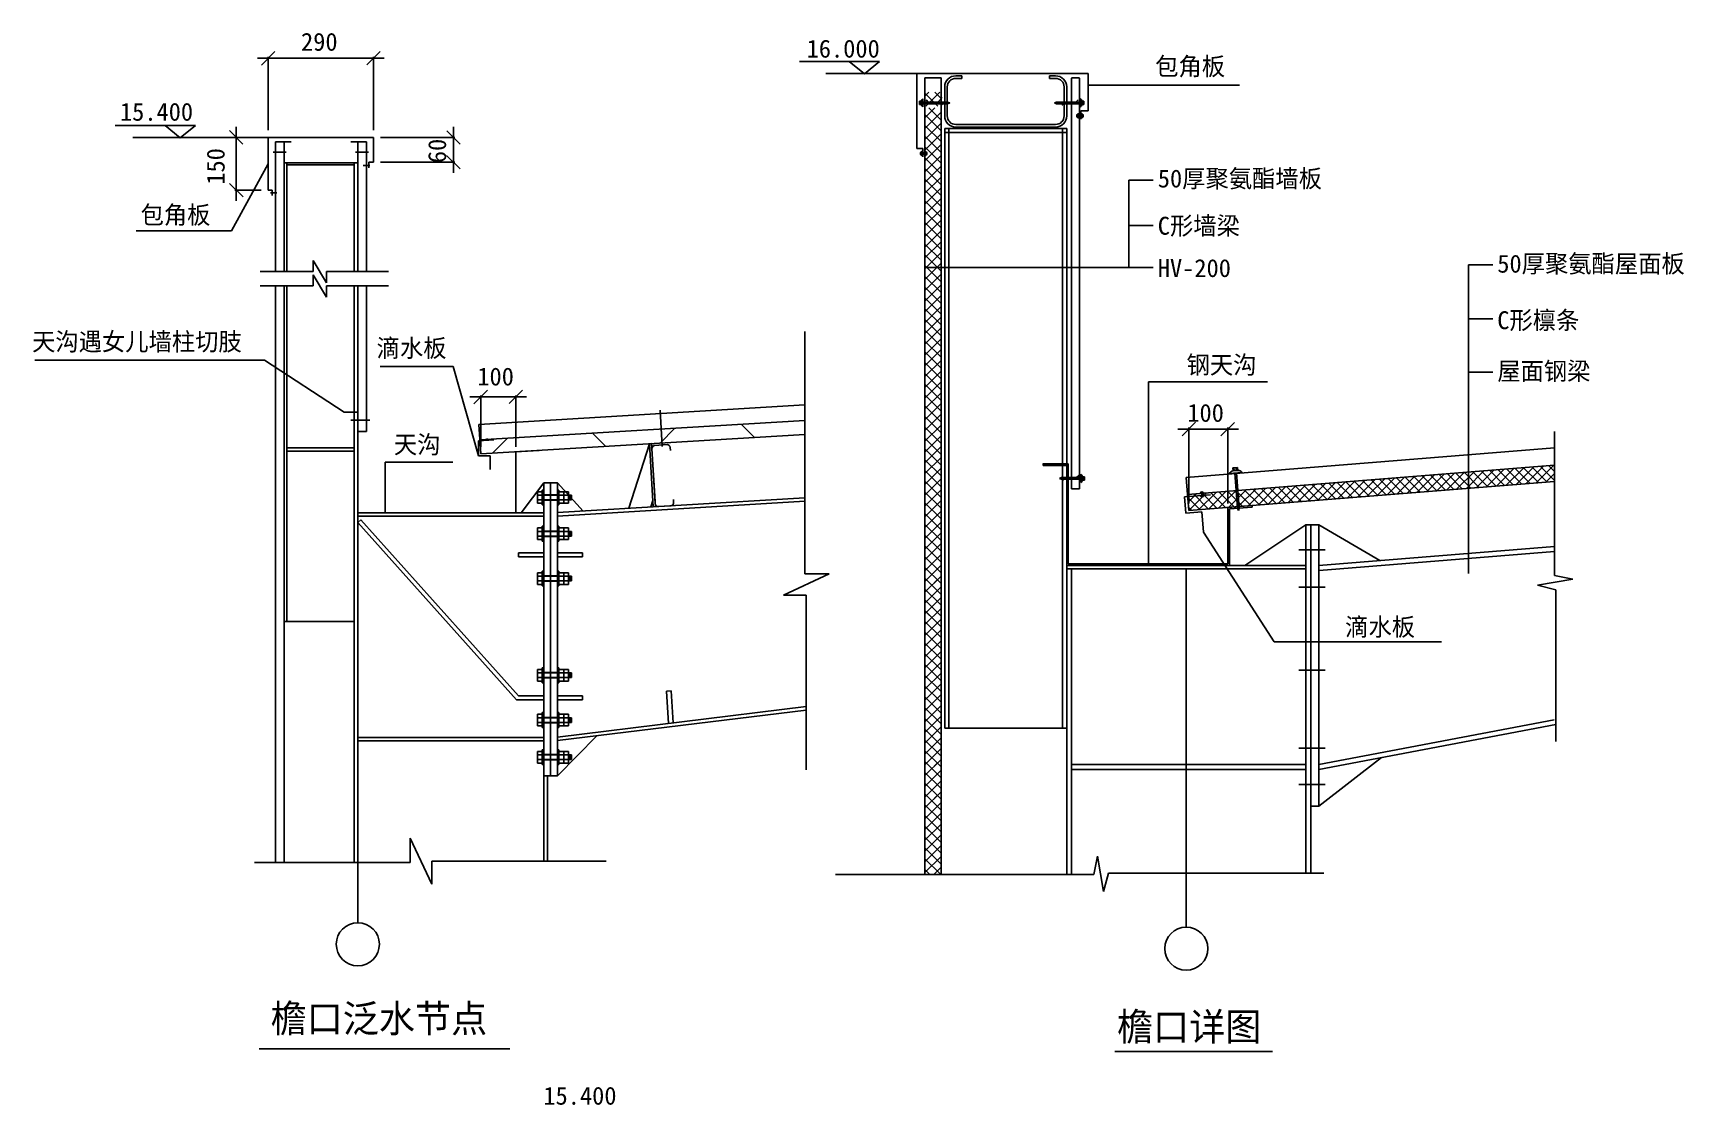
# Model space of a CAD drawing. Header units: metres. Extents: x -3501 to 42555, y -12099 to 47412.
# Drawn here: x -3501 to 42555, y 17504 to 47412 of the extents above; entities that cross this region are included whole.
import ezdxf

# ---------------------------------------------------------------- set-up
doc = ezdxf.new("R2010")
doc.units = ezdxf.units.M
for name, color, linetype in [('LT', 7, 'Continuous'), ('T1', 7, 'Continuous'), ('Z', 7, 'Continuous')]:
    doc.layers.add(name, color=color, linetype=linetype)

# ---------------------------------------------------------------- blocks, each defined once
blk = doc.blocks.new('_DIMX')
blk.add_line((-150, 0), (150, 0))
at = {"color": 1}
blk.add_lwpolyline([(-93.24, -93.24), (95.13, 95.13)], dxfattribs=at)

msp = doc.modelspace()

# ---------------------------------------------------------------- hatches: boundary and pattern name
h = msp.add_hatch()
h.set_pattern_fill('ANSI37', scale=979)
h.paths.add_polyline_path([(18033.84, 36211.64), (18033.84, 36603.96), (8965.32, 36059.85), (8988.77, 35668.94)])
h = msp.add_hatch()
h.set_pattern_fill('ANSI37', scale=56.73)
h.paths.add_polyline_path([(28702.43, 34539.43), (28738.62, 34087.03), (38942.36, 34903.34), (38942.36, 35358.64)])

# ---------------------------------------------------------------- linework, layer by layer
for p, q in [((17877.05, 46621.04), (20115.86, 46621.04)), ((19266.14, 46621.04), (19691, 46277.11)), ((19691, 46277.11), (20115.86, 46621.04)), ((21150.48, 46285.29), (18614.68, 46285.29)), ((21150.48, 46285.29), (21150.48, 44185.87)), ((25933.54, 46285.29), (21150.48, 46285.29)), ((21378.82, 46160.38), (21378.82, 23936.84)), ((21832.68, 46160.38), (21378.82, 46160.38)), ((21832.68, 46160.38), (21832.68, 23936.84)), ((22407.38, 46218.61), (22240.59, 46218.61)), ((22407.38, 46147.13), (22240.59, 46147.13)), ((22407.38, 46147.13), (22407.38, 46218.61)), ((25024.97, 46218.61), (24858.18, 46218.61)), ((24858.18, 46147.13), (24858.18, 46218.61)), ((25024.97, 46147.13), (24858.18, 46147.13)), ((25468.75, 46160.38), (25695.67, 46160.38)), ((25468.75, 46154.78), (25468.75, 34690.3)), ((25695.67, 46154.78), (25695.67, 34690.3)), ((25933.54, 46285.29), (25933.54, 45236.44)), ((21378.82, 45648.27), (21493.45, 45762.9)), ((21742.04, 45374.05), (21378.82, 45737.27)), ((21405.47, 45374.05), (21794.31, 45762.9)), ((21832.68, 45584.29), (21654.06, 45762.9)), ((21739.18, 45485.88), (21865.52, 45612.22)), ((21930.83, 45908.86), (21930.83, 45098.73)), ((22002.31, 45098.73), (22002.31, 45908.86)), ((25263.24, 45098.73), (25263.24, 45908.86)), ((25334.73, 45098.73), (25334.73, 45908.86)), ((25933.54, 45957.19), (30155.47, 45957.19)), ((21227.49, 45508.63), (21227.49, 45417.74)), ((21282.54, 45508.63), (21227.49, 45508.63)), ((21227.49, 45478.73), (21282.54, 45478.73)), ((21227.49, 45439.92), (21282.54, 45439.92)), ((21227.49, 45417.74), (21282.54, 45417.74)), ((21282.54, 45417.74), (21282.54, 45508.63)), ((21325.82, 45577.49), (21325.82, 45348.88)), ((21325.82, 45485.88), (22013.88, 45485.88)), ((21325.82, 45440.49), (22013.88, 45440.49)), ((21378.82, 45046.54), (21660.95, 45328.67)), ((21378.82, 44745.68), (21832.68, 45199.53)), ((21832.68, 44681.69), (21378.82, 45135.55)), ((21474.02, 45485.88), (21411.67, 45548.23)), ((21832.68, 44982.56), (21486.56, 45328.67)), ((21865.52, 45395.25), (21820.27, 45440.49)), ((22013.88, 45485.88), (22073.7, 45463.18)), ((22013.88, 45440.49), (22073.7, 45463.18)), ((25054.43, 45485.88), (24994.61, 45463.18)), ((25054.43, 45440.49), (24994.61, 45463.18)), ((25715.17, 45485.88), (25054.43, 45485.88)), ((25715.17, 45440.49), (25054.43, 45440.49)), ((25202.79, 45395.25), (25248.03, 45440.49)), ((25594.28, 45485.88), (25656.64, 45548.23)), ((25667.19, 45160.01), (25667.19, 45041.28)), ((25715.17, 45577.49), (25715.17, 45348.88)), ((25731.22, 45236.44), (25933.54, 45236.44)), ((25731.22, 45236.44), (25731.22, 45007.02)), ((25746.92, 45160.01), (25746.92, 45041.28)), ((25758.45, 45508.63), (25813.51, 45508.63)), ((25758.45, 45417.74), (25758.45, 45508.63)), ((25813.51, 45478.73), (25758.45, 45478.73)), ((25813.51, 45439.92), (25758.45, 45439.92)), ((25813.51, 45417.74), (25758.45, 45417.74)), ((25813.51, 45508.63), (25813.51, 45417.74)), ((-1205.38, 44834.16), (1033.43, 44834.16)), ((183.72, 44834.16), (608.58, 44490.23)), ((608.58, 44490.23), (1033.43, 44834.16)), ((21378.82, 44444.81), (21832.68, 44898.67)), ((21832.68, 44380.83), (21378.82, 44834.68)), ((21930.83, 44751.21), (25334.73, 44751.21)), ((21930.83, 44751.21), (21930.83, 28017.76)), ((22044.29, 44751.21), (22044.29, 28017.76)), ((25024.97, 44860.46), (22240.59, 44860.46)), ((25024.97, 44788.97), (22240.59, 44788.97)), ((25221.26, 44751.21), (25221.26, 28017.76)), ((25334.73, 44751.21), (25334.73, 23936.84)), ((25746.92, 45117.69), (25667.19, 45117.69)), ((25746.92, 45083.6), (25667.19, 45083.6)), ((3060.68, 43028.92), (3060.68, 44497.47)), ((3060.68, 44497.47), (5996.83, 44497.47)), ((3504.44, 44378.8), (3259.68, 44378.8)), ((3259.68, 40757.87), (3259.68, 44378.8)), ((3504.44, 44378.8), (3700.24, 44378.8)), ((3504.44, 43791.38), (3504.44, 44378.8)), ((5364.6, 44378.8), (5560.4, 44378.8)), ((5560.4, 43791.38), (5560.4, 44378.8)), ((5805.16, 44378.8), (5560.4, 44378.8)), ((5805.16, 40757.87), (5805.16, 44378.8)), ((5996.83, 44497.47), (5996.83, 43807.42)), ((21378.82, 44143.95), (21832.68, 44597.8)), ((21832.68, 44079.96), (21378.82, 44533.82)), ((21378.82, 43843.09), (21832.68, 44296.94)), ((21832.68, 43779.1), (21378.82, 44232.95)), ((21930.83, 44637.75), (25334.73, 44637.75)), ((3563.94, 44087.79), (3197.85, 44087.79)), ((5560.4, 43791.38), (3504.44, 43791.38)), ((3504.44, 43791.38), (5560.4, 43791.38)), ((3504.44, 40757.87), (3504.44, 43791.38)), ((3504.44, 40757.87), (3504.44, 43791.38)), ((3582.76, 43791.38), (5462.5, 43791.38)), ((3582.76, 40757.87), (3582.76, 43791.38)), ((5462.5, 40757.87), (5462.5, 43791.38)), ((5861.84, 44087.79), (5495.74, 44087.79)), ((5560.4, 40757.87), (5560.4, 43791.38)), ((5996.83, 43807.42), (5866.35, 43807.42)), ((5866.35, 43807.42), (5866.35, 43653.45)), ((21321.03, 44185.87), (21150.48, 44185.87)), ((21305.33, 44109.44), (21305.33, 43990.71)), ((21305.33, 44067.12), (21385.06, 44067.12)), ((21305.33, 44033.03), (21385.06, 44033.03)), ((21321.03, 44185.87), (21321.03, 43956.45)), ((21378.82, 43542.22), (21832.68, 43996.07)), ((21832.68, 43478.23), (21378.82, 43932.09)), ((21385.06, 44109.44), (21385.06, 43990.71)), ((3582.76, 43732.64), (5462.5, 43732.64)), ((5709.72, 43712.29), (5890.98, 43712.29)), ((21378.82, 43241.36), (21832.68, 43695.21)), ((21832.68, 43177.37), (21378.82, 43631.22)), ((21378.82, 42940.49), (21832.68, 43394.34)), ((21832.68, 42876.5), (21378.82, 43330.36)), ((27069.63, 43306.91), (27747.03, 43306.91)), ((27069.63, 40871.72), (27069.63, 43306.91)), ((3167.45, 43028.92), (3060.68, 43028.92)), ((3122.27, 42948.43), (3303.54, 42948.43)), ((3167.45, 42880.79), (3167.45, 43028.92)), ((21378.82, 42639.63), (21832.68, 43093.48)), ((21832.68, 42575.64), (21378.82, 43029.49)), ((21378.82, 42338.76), (21832.68, 42792.61)), ((21832.68, 42274.78), (21378.82, 42728.63)), ((21378.82, 42037.9), (21832.68, 42491.75)), ((21832.68, 41973.91), (21378.82, 42427.76)), ((21378.82, 41737.03), (21832.68, 42190.89)), ((21832.68, 41673.05), (21378.82, 42126.9)), ((27069.63, 42044.64), (27747.03, 42044.64)), ((-623.91, 41896.73), (2032.26, 41896.73)), ((21378.82, 41436.17), (21832.68, 41890.02)), ((21832.68, 41372.18), (21378.82, 41826.03)), ((21378.82, 41135.3), (21832.68, 41589.16)), ((21832.68, 41071.32), (21378.82, 41525.17)), ((21378.82, 40834.44), (21832.68, 41288.29)), ((21832.68, 40770.45), (21378.82, 41224.3)), ((21378.82, 40533.57), (21832.68, 40987.43)), ((21832.68, 40469.59), (21378.82, 40923.44)), ((21378.82, 40871.72), (27747.03, 40871.72)), ((21378.82, 40232.71), (21832.68, 40686.56)), ((21832.68, 40168.72), (21378.82, 40622.58)), ((36547.34, 40940.15), (37220.04, 40940.15)), ((36547.34, 32335.47), (36547.34, 40940.15)), ((3259.68, 24270.46), (3259.68, 40358.92)), ((3504.44, 30991.77), (3504.44, 40358.92)), ((3504.44, 24270.46), (3504.44, 40358.92)), ((3582.76, 30991.77), (3582.76, 40358.92)), ((5462.5, 24270.46), (5462.5, 40358.92)), ((5560.4, 24270.46), (5560.4, 40358.92)), ((5805.16, 36291.32), (5805.16, 40358.92)), ((21378.82, 39931.85), (21832.68, 40385.7)), ((21832.68, 39867.86), (21378.82, 40321.71)), ((21378.82, 39630.98), (21832.68, 40084.83)), ((21832.68, 39566.99), (21378.82, 40020.85)), ((21378.82, 39330.12), (21832.68, 39783.97)), ((21832.68, 39266.13), (21378.82, 39719.98)), ((21378.82, 39029.25), (21832.68, 39483.1)), ((21832.68, 38965.26), (21378.82, 39419.12)), ((21378.82, 38728.39), (21832.68, 39182.24)), ((36547.34, 39441.21), (37220.04, 39441.21)), ((18033.84, 39082), (18033.84, 32327.08)), ((21832.68, 38664.4), (21378.82, 39118.25)), ((21378.82, 38427.52), (21832.68, 38881.37)), ((21832.68, 38363.53), (21378.82, 38817.39)), ((-3449.54, 38280.91), (2960.61, 38280.91)), ((21378.82, 38126.66), (21832.68, 38580.51)), ((21832.68, 38062.67), (21378.82, 38516.52)), ((21378.82, 37825.79), (21832.68, 38279.65)), ((6185.24, 38106.48), (8218.84, 38106.48)), ((21832.68, 37761.81), (21378.82, 38215.66)), ((21378.82, 37524.93), (21832.68, 37978.78)), ((21832.68, 37460.94), (21378.82, 37914.79)), ((36547.34, 37952.73), (37220.04, 37952.73)), ((21378.82, 37224.06), (21832.68, 37677.92)), ((21832.68, 37160.08), (21378.82, 37613.93)), ((21378.82, 36923.2), (21832.68, 37377.05)), ((21832.68, 36859.21), (21378.82, 37313.06)), ((27618.38, 37678.66), (30935.77, 37678.66)), ((27618.38, 32601.67), (27618.38, 37678.66)), ((8939.52, 36489.85), (18033.84, 37035.51)), ((21378.82, 36622.33), (21832.68, 37076.19)), ((21832.68, 36558.35), (21378.82, 37012.2)), ((5181.1, 36831.61), (5560.4, 36831.61)), ((5897.03, 36605.8), (5363.43, 36605.8)), ((5560.4, 36831.61), (5560.4, 34026.76)), ((8988.77, 35668.94), (8939.52, 36489.85)), ((8965.32, 36059.85), (18033.84, 36603.96)), ((21378.82, 36321.47), (21832.68, 36775.32)), ((21832.68, 36257.48), (21378.82, 36711.34)), ((21378.82, 36020.6), (21832.68, 36474.46)), ((21832.68, 35956.62), (21378.82, 36410.47)), ((5805.16, 36291.32), (5560.4, 36291.32)), ((8923.65, 36032.74), (9351.15, 36060.63)), ((8923.65, 35614.73), (8923.65, 36032.74)), ((8988.77, 35668.94), (18033.84, 36211.64)), ((9165.66, 36097.8), (9169.8, 36034.34)), ((13118.57, 34151.3), (13697.11, 35951.44)), ((13697.11, 35951.44), (13755.75, 35954.96)), ((13697.11, 35951.44), (13802.66, 34192.35)), ((13755.75, 35954.96), (13861.3, 34195.86)), ((21378.82, 35719.74), (21832.68, 36173.59)), ((21832.68, 35655.75), (21378.82, 36109.61)), ((38942.36, 36294.19), (38942.36, 32280.03)), ((5462.5, 35841.98), (3582.76, 35841.98)), ((5462.5, 35744.08), (3582.76, 35744.08)), ((8923.65, 35614.73), (9253.4, 35614.73)), ((9253.4, 35614.73), (9253.4, 35231.12)), ((9966.05, 35727.58), (10617.53, 35766.66)), ((9966.05, 34026.76), (9966.05, 35727.58)), ((21378.82, 35418.88), (21832.68, 35872.73)), ((21832.68, 35354.89), (21378.82, 35808.74)), ((21378.82, 35118.01), (21832.68, 35571.86)), ((21832.68, 35054.02), (21378.82, 35507.88)), ((28664.43, 35014.46), (38942.36, 35836.71)), ((6324, 35442.61), (6324, 34026.76)), ((6324, 35442.61), (8208.61, 35442.61)), ((21378.82, 34817.15), (21832.68, 35271)), ((21832.68, 34753.16), (21378.82, 35207.01)), ((24676.64, 35392.87), (24676.64, 35399.58)), ((24676.64, 35392.87), (25289.34, 35392.87)), ((24676.64, 35392.87), (25380.11, 35392.87)), ((24676.64, 35347.48), (24676.64, 35392.87)), ((24676.64, 35347.48), (25334.73, 35347.48)), ((25192.14, 35008.4), (25132.32, 34985.71)), ((25728.64, 35008.4), (25192.14, 35008.4)), ((25334.73, 35392.87), (25334.73, 32556.29)), ((25380.11, 35392.87), (25380.11, 32601.67)), ((25607.75, 35008.4), (25670.11, 35070.75)), ((25728.64, 35100.01), (25728.64, 34871.4)), ((25771.92, 34940.26), (25771.92, 35031.15)), ((25771.92, 35031.15), (25826.98, 35031.15)), ((25826.98, 35031.15), (25826.98, 34940.26)), ((28702.43, 34539.43), (28664.43, 35014.46)), ((28702.43, 34539.43), (38942.36, 35358.64)), ((30218.39, 35149.25), (29876.57, 35121.9)), ((30103.67, 35288.04), (29967.76, 35277.17)), ((29967.76, 35277.17), (29974.35, 35194.85)), ((29974.35, 35194.85), (30110.26, 35205.72)), ((30000.93, 35279.82), (30007.51, 35197.5)), ((30024.86, 35133.77), (30103.36, 34152.59)), ((30058.97, 35284.47), (30065.55, 35202.14)), ((30070.1, 35137.38), (30148.6, 34156.21)), ((30110.26, 35205.72), (30103.67, 35288.04)), ((10749.27, 24308.14), (10749.27, 34859.94)), ((11127.14, 34859.94), (10749.27, 34859.94)), ((10938.21, 26684.02), (10938.21, 34859.94)), ((11127.14, 26684.02), (11127.14, 34859.94)), ((21378.82, 34516.28), (21832.68, 34970.13)), ((21832.68, 34452.29), (21378.82, 34906.15)), ((21378.82, 34215.42), (21832.68, 34669.27)), ((21810.27, 34173.83), (21378.82, 34605.28)), ((25192.14, 34963.01), (25132.32, 34985.71)), ((25728.64, 34963.01), (25192.14, 34963.01)), ((25216.26, 34917.77), (25261.5, 34963.01)), ((25468.75, 34690.3), (25695.67, 34690.3)), ((25826.98, 35001.26), (25771.92, 35001.26)), ((25826.98, 34962.44), (25771.92, 34962.44)), ((25826.98, 34940.26), (25771.92, 34940.26)), ((28738.62, 34087.03), (38942.36, 34903.34)), ((29066.75, 34573.62), (29145.66, 34579.94)), ((29101.04, 34501.03), (29094.88, 34575.87)), ((29123.69, 34502.84), (29117.54, 34577.69)), ((11127.14, 34031.81), (18033.84, 34446.22)), ((11127.14, 33929.04), (18033.84, 34348.14)), ((13734.08, 34188.23), (13792.08, 34368.69)), ((21378.82, 33914.55), (21832.68, 34368.4)), ((21509.41, 34173.83), (21378.82, 34304.42)), ((21810.27, 33872.97), (21378.82, 34304.42)), ((21638.1, 34173.83), (21832.68, 34368.4)), ((29348.88, 34527.38), (28618.15, 34468.92)), ((28654.34, 34016.53), (28618.15, 34468.92)), ((28738.62, 34087.03), (28702.43, 34539.43)), ((29072.91, 34498.78), (29151.82, 34505.09)), ((29827.87, 34174.17), (30506.48, 34228.46)), ((29827.87, 34174.17), (29827.87, 32601.67)), ((29873.25, 34132.27), (30510.1, 34183.22)), ((29873.25, 34132.27), (29873.25, 32556.29)), ((30103.36, 34152.59), (30130.75, 34094.77)), ((30148.6, 34156.21), (30130.75, 34094.77)), ((30506.48, 34228.46), (30510.1, 34183.22)), ((10749.27, 34026.76), (5560.4, 34026.76)), ((5560.4, 34026.76), (9966.05, 34026.76)), ((10749.27, 33928.86), (5560.4, 33928.86)), ((21378.82, 33613.69), (21832.68, 34067.54)), ((21509.41, 33872.97), (21378.82, 34003.55)), ((21810.27, 33572.1), (21378.82, 34003.55)), ((21378.82, 33312.82), (21832.68, 33766.68)), ((21509.41, 33572.1), (21378.82, 33702.69)), ((21810.27, 33271.24), (21378.82, 33702.69)), ((21638.1, 33872.97), (21832.68, 34067.54)), ((21638.1, 33572.1), (21832.68, 33766.68)), ((28654.34, 34016.53), (29106.75, 34052.73)), ((29106.75, 34052.73), (29151.99, 33487.22)), ((32006.36, 33690.92), (30304.41, 32556.29)), ((32006.36, 33690.92), (32369.44, 33690.92)), ((32006.36, 33690.92), (32006.36, 23970.89)), ((32142.52, 33690.92), (32142.52, 23970.89)), ((32369.44, 33690.92), (34071.39, 32692.44)), ((32369.44, 33690.92), (32369.44, 25843.83)), ((21378.82, 33011.96), (21832.68, 33465.81)), ((21509.41, 33271.24), (21378.82, 33401.82)), ((21810.27, 32970.37), (21378.82, 33401.82)), ((21378.82, 32711.09), (21832.68, 33164.95)), ((21638.1, 33271.24), (21832.68, 33465.81)), ((21638.1, 32970.37), (21832.68, 33164.95)), ((31123.52, 30427.56), (29151.99, 33487.22)), ((5560.4, 22592.15), (5560.4, 32751.69)), ((21509.41, 32970.37), (21378.82, 33100.96)), ((21810.27, 32669.51), (21378.82, 33100.96)), ((21378.82, 32410.23), (21832.68, 32864.08)), ((21509.41, 32669.51), (21378.82, 32800.09)), ((21810.27, 32368.64), (21378.82, 32800.09)), ((21638.1, 32669.51), (21832.68, 32864.08)), ((32369.44, 32556.29), (38942.36, 33082.13)), ((32380.3, 32420.56), (38942.36, 32945.54)), ((18712.25, 32327.08), (17430.8, 31723.39)), ((18033.84, 32327.08), (18712.25, 32327.08)), ((21378.82, 32109.36), (21832.68, 32563.22)), ((21509.41, 32368.64), (21378.82, 32499.23)), ((21810.27, 32067.78), (21378.82, 32499.23)), ((21378.82, 31808.5), (21832.68, 32262.35)), ((21638.1, 32368.64), (21832.68, 32563.22)), ((21638.1, 32067.78), (21832.68, 32262.35)), ((25334.73, 32465.52), (25334.73, 32556.29)), ((25334.73, 32556.29), (29873.25, 32556.29)), ((25334.73, 32465.52), (32006.36, 32465.52)), ((25380.11, 32601.67), (29827.87, 32601.67)), ((25470.88, 32465.52), (25470.88, 23936.84)), ((28670.54, 32465.52), (28670.54, 22467.63)), ((29873.25, 32556.29), (32006.36, 32556.29)), ((38942.36, 32280.03), (39453.12, 32177.97)), ((21509.41, 32067.78), (21378.82, 32198.37)), ((21810.27, 31766.91), (21378.82, 32198.37)), ((21378.82, 31507.63), (21832.68, 31961.49)), ((21509.41, 31766.91), (21378.82, 31897.5)), ((21810.27, 31466.05), (21378.82, 31897.5)), ((21638.1, 31766.91), (21832.68, 31961.49)), ((39453.12, 32177.97), (38465.65, 32007.88)), ((38465.65, 32007.88), (38976.41, 31873.95)), ((38976.41, 31873.95), (38976.41, 27641.12)), ((17430.8, 31723.39), (18071.53, 31723.39)), ((18071.53, 31723.39), (18071.53, 26856.22)), ((21378.82, 31206.77), (21832.68, 31660.62)), ((21509.41, 31466.05), (21378.82, 31596.64)), ((21810.27, 31165.18), (21378.82, 31596.64)), ((21378.82, 30905.91), (21832.68, 31359.76)), ((21638.1, 31466.05), (21832.68, 31660.62)), ((21638.1, 31165.18), (21832.68, 31359.76)), ((5462.5, 30991.77), (3504.44, 30991.77)), ((21509.41, 31165.18), (21378.82, 31295.77)), ((21810.27, 30864.32), (21378.82, 31295.77)), ((21378.82, 30605.04), (21832.68, 31058.89)), ((21509.41, 30864.32), (21378.82, 30994.91)), ((21810.27, 30563.45), (21378.82, 30994.91)), ((21638.1, 30864.32), (21832.68, 31058.89)), ((21378.82, 30304.18), (21832.68, 30758.03)), ((21509.41, 30563.45), (21378.82, 30694.04)), ((21810.27, 30262.59), (21378.82, 30694.04)), ((21378.82, 30003.31), (21832.68, 30457.16)), ((21638.1, 30563.45), (21832.68, 30758.03)), ((21638.1, 30262.59), (21832.68, 30457.16)), ((31123.52, 30427.56), (35791.99, 30427.56)), ((21509.41, 30262.59), (21378.82, 30393.18)), ((21810.27, 29961.73), (21378.82, 30393.18)), ((21378.82, 29702.45), (21832.68, 30156.3)), ((21509.41, 29961.73), (21378.82, 30092.31)), ((21810.27, 29660.86), (21378.82, 30092.31)), ((21638.1, 29961.73), (21832.68, 30156.3)), ((21378.82, 29401.58), (21832.68, 29855.43)), ((21509.41, 29660.86), (21378.82, 29791.45)), ((21810.27, 29360), (21378.82, 29791.45)), ((21378.82, 29100.72), (21832.68, 29554.57)), ((21509.41, 29360), (21378.82, 29490.58)), ((21810.27, 29059.13), (21378.82, 29490.58)), ((21638.1, 29660.86), (21832.68, 29855.43)), ((21638.1, 29360), (21832.68, 29554.57)), ((21378.82, 28799.85), (21832.68, 29253.71)), ((21509.41, 29059.13), (21378.82, 29189.72)), ((21810.27, 28758.27), (21378.82, 29189.72)), ((21638.1, 29059.13), (21832.68, 29253.71)), ((11127.14, 27770.64), (18071.53, 28619.75)), ((21378.82, 28498.99), (21832.68, 28952.84)), ((21509.41, 28758.27), (21378.82, 28888.85)), ((21810.27, 28457.4), (21378.82, 28888.85)), ((21378.82, 28198.12), (21832.68, 28651.98)), ((21509.41, 28457.4), (21378.82, 28587.99)), ((21810.27, 28156.54), (21378.82, 28587.99)), ((21638.1, 28758.27), (21832.68, 28952.84)), ((21638.1, 28457.4), (21832.68, 28651.98)), ((11127.14, 27672.74), (18071.53, 28521.85)), ((21378.82, 27897.26), (21832.68, 28351.11)), ((21509.41, 28156.54), (21378.82, 28287.12)), ((21810.27, 27855.67), (21378.82, 28287.12)), ((21638.1, 28156.54), (21832.68, 28351.11)), ((32369.44, 27008.2), (38934.24, 28249.68)), ((32369.44, 26865), (38976.41, 28120.22)), ((10749.27, 27760.96), (5560.4, 27760.96)), ((10749.27, 27663.06), (5560.4, 27663.06)), ((11127.14, 26684.02), (12223.66, 27806.81)), ((21378.82, 27596.39), (21832.68, 28050.25)), ((21509.41, 27855.67), (21378.82, 27986.26)), ((21810.27, 27554.81), (21378.82, 27986.26)), ((21378.82, 27295.53), (21832.68, 27749.38)), ((21509.41, 27554.81), (21378.82, 27685.4)), ((21810.27, 27253.94), (21378.82, 27685.4)), ((21638.1, 27855.67), (21832.68, 28050.25)), ((21638.1, 27554.81), (21832.68, 27749.38)), ((21930.83, 28017.76), (25334.73, 28017.76)), ((21378.82, 26994.67), (21832.68, 27448.52)), ((21509.41, 27253.94), (21378.82, 27384.53)), ((21810.27, 26953.08), (21378.82, 27384.53)), ((21638.1, 27253.94), (21832.68, 27448.52)), ((32369.44, 25843.83), (34113.75, 27196.39)), ((21378.82, 26693.8), (21832.68, 27147.65)), ((21509.41, 26953.08), (21378.82, 27083.67)), ((21810.27, 26652.21), (21378.82, 27083.67)), ((21378.82, 26392.94), (21832.68, 26846.79)), ((21509.41, 26652.21), (21378.82, 26782.8)), ((21810.27, 26351.35), (21378.82, 26782.8)), ((21638.1, 26953.08), (21832.68, 27147.65)), ((21638.1, 26652.21), (21832.68, 26846.79)), ((32006.36, 27001.16), (25470.88, 27001.16)), ((32006.36, 26865), (25470.88, 26865)), ((10749.27, 26684.02), (11127.14, 26684.02)), ((10847.18, 24308.14), (10847.18, 26684.02)), ((21378.82, 26092.07), (21832.68, 26545.92)), ((21509.41, 26351.35), (21378.82, 26481.94)), ((21810.27, 26050.48), (21378.82, 26481.94)), ((21638.1, 26351.35), (21832.68, 26545.92)), ((21378.82, 25791.21), (21832.68, 26245.06)), ((21509.41, 26050.48), (21378.82, 26181.07)), ((21810.27, 25749.62), (21378.82, 26181.07)), ((21378.82, 25490.34), (21832.68, 25944.19)), ((21509.41, 25749.62), (21378.82, 25880.21)), ((21810.27, 25448.76), (21378.82, 25880.21)), ((21638.1, 26050.48), (21832.68, 26245.06)), ((21638.1, 25749.62), (21832.68, 25944.19)), ((32369.44, 25843.83), (32142.52, 25843.83)), ((21378.82, 25189.48), (21832.68, 25643.33)), ((21509.41, 25448.76), (21378.82, 25579.34)), ((21810.27, 25147.89), (21378.82, 25579.34)), ((21378.82, 24888.61), (21832.68, 25342.47)), ((21638.1, 25448.76), (21832.68, 25643.33)), ((21638.1, 25147.89), (21832.68, 25342.47)), ((7018.53, 24948.87), (7622.21, 23667.42)), ((7018.53, 24270.46), (7018.53, 24948.87)), ((21509.41, 25147.89), (21378.82, 25278.48)), ((21810.27, 24847.03), (21378.82, 25278.48)), ((21378.82, 24587.75), (21832.68, 25041.6)), ((21509.41, 24847.03), (21378.82, 24977.61)), ((21810.27, 24546.16), (21378.82, 24977.61)), ((21638.1, 24847.03), (21832.68, 25041.6)), ((21378.82, 24286.88), (21832.68, 24740.74)), ((21509.41, 24546.16), (21378.82, 24676.75)), ((21810.27, 24245.3), (21378.82, 24676.75)), ((21378.82, 23986.02), (21832.68, 24439.87)), ((21638.1, 24546.16), (21832.68, 24740.74)), ((21638.1, 24245.3), (21832.68, 24439.87)), ((26090.55, 23936.84), (26192.61, 24447.6)), ((26192.61, 24447.6), (26362.7, 23460.13)), ((2679.57, 24270.46), (7018.53, 24270.46)), ((7622.21, 23667.42), (7622.21, 24308.14)), ((7622.21, 24308.14), (12489.38, 24308.14)), ((21509.41, 24245.3), (21378.82, 24375.88)), ((21810.27, 23944.43), (21378.82, 24375.88)), ((21509.41, 23944.43), (21378.82, 24075.02)), ((21638.1, 23944.43), (21832.68, 24139.01)), ((26362.7, 23460.13), (26496.63, 23970.89)), ((26496.63, 23970.89), (32509.31, 23970.89)), ((18886.48, 23936.84), (26090.55, 23936.84)), ((26677.38, 18992.87), (31075.87, 18992.87))]:
    msp.add_line(p, q)
for points in [[(31813.67, 32992.88), (32541.71, 32992.88)], [(31976.66, 32992.88), (32427.2, 32992.88)], [(31813.67, 31953.98), (32541.71, 31953.98)], [(31976.66, 31953.98), (32427.2, 31953.98)], [(31813.67, 29634.58), (32541.71, 29634.58)], [(31976.66, 29634.58), (32427.2, 29634.58)], [(31813.67, 27460.14), (32541.71, 27460.14)], [(31976.66, 27460.14), (32427.2, 27460.14)], [(31813.67, 26445.4), (32541.71, 26445.4)], [(31976.66, 26445.4), (32427.2, 26445.4)]]:
    msp.add_lwpolyline(points)
for centre in [(5560.4, 21988.25), (28670.54, 21866.53)]:
    msp.add_circle(centre, 601.34)
for centre, radius, start, end in [((22240.59, 45908.86), 309.75, 90, 180), ((22240.59, 45908.86), 238.27, 90, 180), ((25024.97, 45908.86), 309.75, 0, 90), ((25024.97, 45908.86), 238.27, 0, 90), ((21358.13, 45509.16), 75.59, 115.31, 180.4), ((21358.13, 45417.21), 75.59, 179.6, 244.69), ((25676.71, 45100.64), 60.13, 99.11, 260.89), ((25682.86, 45509.16), 75.59, 359.6, 64.69), ((25682.86, 45417.21), 75.59, 295.31, 0.4), ((25737.4, 45100.64), 60.13, 279.11, 80.89), ((22240.59, 45098.73), 309.75, 180, 270), ((22240.59, 45098.73), 238.27, 180, 270), ((25024.97, 45098.73), 238.27, 270, 0), ((25024.97, 45098.73), 309.75, 270, 0), ((21314.85, 44050.08), 60.13, 99.11, 260.89), ((21375.54, 44050.08), 60.13, 279.11, 80.89), ((25696.34, 35031.68), 75.59, 359.6, 64.69), ((29982.61, 35081.77), 113.38, 94.18, 159.27), ((30120.08, 35092.76), 113.38, 29.88, 94.97), ((25696.34, 34939.73), 75.59, 295.31, 0.4), ((29106.71, 34570.45), 40.08, 13.68, 175.46), ((29111.86, 34508.26), 40.08, 193.68, 355.46)]:
    msp.add_arc(centre, radius, start, end)
at = {"layer": 'LT'}
for p, q in [((13844.23, 35907.91), (14185.61, 35928.4)), ((13856.17, 34281.21), (13764, 35817.45)), ((14281.2, 35762.83), (14276.08, 35848.17)), ((13946.64, 34200.98), (14288.03, 34221.47)), ((14368.25, 34311.93), (14363.13, 34397.28))]:
    msp.add_line(p, q, dxfattribs=at)
for centre, start, end in [((14190.73, 35843.05), 3.43, 93.43), ((13849.35, 35822.57), 93.43, 183.43), ((13941.52, 34286.33), 183.43, 273.43), ((14282.91, 34306.81), 273.43, 3.43)]:
    msp.add_arc(centre, 85.5, start, end, dxfattribs=at)
at = {"layer": 'T1'}
for p, q in [((3060.68, 44697.47), (3060.68, 46748.67)), ((3062.08, 46708.67), (5995.43, 46708.67)), ((5996.83, 44697.47), (5996.83, 46748.67)), ((2860.68, 44497.47), (2129.79, 44497.47)), ((2169.79, 43030.32), (2169.79, 44496.07)), ((6196.83, 44497.47), (8267.86, 44497.47)), ((8227.86, 44498.87), (8227.86, 44500.27)), ((8227.86, 44497.47), (8227.86, 43807.42)), ((6196.83, 43807.42), (8267.86, 43807.42)), ((8227.86, 43806.02), (8227.86, 43804.62)), ((2860.68, 43028.92), (2129.79, 43028.92)), ((8988.77, 35868.94), (8988.77, 37300.76)), ((8990.17, 37260.76), (9964.65, 37260.76)), ((9966.05, 35868.94), (9966.05, 37300.76)), ((13992.58, 36886.58), (14053.42, 35872.69)), ((28738.62, 34287.03), (28738.62, 36401.27)), ((29827.87, 34287.03), (29827.87, 36401.27)), ((28737.22, 36361.27), (28735.82, 36361.27)), ((28738.62, 36361.27), (29827.87, 36361.27)), ((29829.27, 36361.27), (29830.67, 36361.27))]:
    msp.add_line(p, q, dxfattribs=at)
at = {"layer": 'Z'}
for p, q in [((3060.68, 44497.47), (-719.5, 44497.47)), ((2032.26, 41896.73), (3060.68, 43763.19)), ((4311.67, 40757.87), (4311.67, 41066.41)), ((4311.67, 41066.41), (4689.83, 40442.3)), ((2832.19, 40757.87), (4311.67, 40757.87)), ((4311.67, 40358.92), (4311.67, 40667.46)), ((4311.67, 40667.46), (4689.83, 40043.35)), ((4689.83, 40442.3), (4689.83, 40757.87)), ((4689.83, 40757.87), (6416.22, 40757.87)), ((2832.19, 40358.92), (4311.67, 40358.92)), ((4689.83, 40358.92), (6416.22, 40358.92)), ((4689.83, 40043.35), (4689.83, 40358.92)), ((2960.61, 38280.91), (5181.1, 36831.61)), ((8218.84, 38106.48), (8923.65, 35614.73)), ((10749.27, 34859.94), (10120.06, 34026.76)), ((10572.43, 34615.09), (10706.72, 34615.09)), ((10572.43, 34518.49), (10572.43, 34615.09)), ((10706.72, 34660.09), (10749.27, 34660.09)), ((10706.72, 34518.49), (10706.72, 34660.09)), ((10749.27, 34518.49), (10749.27, 34660.09)), ((11127.14, 34859.94), (11842.97, 34074.76)), ((11127.14, 34518.49), (11127.14, 34660.09)), ((11169.7, 34660.09), (11127.14, 34660.09)), ((11169.7, 34518.49), (11169.7, 34660.09)), ((11169.7, 34615.09), (11303.98, 34615.09)), ((11169.7, 34386.92), (11169.7, 34615.09)), ((11303.98, 34290.32), (11303.98, 34615.09)), ((11303.98, 34615.09), (11438.26, 34615.09)), ((11303.98, 34518.49), (11303.98, 34615.09)), ((11438.26, 34290.32), (11438.26, 34615.09)), ((10572.43, 34518.49), (11520.11, 34518.49)), ((10572.43, 34386.92), (10572.43, 34518.49)), ((10572.43, 34386.92), (11520.11, 34386.92)), ((10572.43, 34386.92), (10572.43, 34290.32)), ((10572.43, 34290.32), (10706.72, 34290.32)), ((10706.72, 34386.92), (10706.72, 34518.49)), ((10706.72, 34386.92), (10706.72, 34245.32)), ((10706.72, 34245.32), (10749.27, 34245.32)), ((10749.27, 34526.27), (11127.14, 34526.27)), ((10749.27, 34386.92), (10749.27, 34518.49)), ((10749.27, 34386.92), (10749.27, 34245.32)), ((10749.27, 34379.14), (11127.14, 34379.14)), ((11127.14, 34386.92), (11127.14, 34245.32)), ((11169.7, 34245.32), (11127.14, 34245.32)), ((11169.7, 34386.92), (11169.7, 34245.32)), ((11169.7, 34386.92), (11169.7, 34290.32)), ((11169.7, 34290.32), (11303.98, 34290.32)), ((11303.98, 34386.92), (11303.98, 34518.49)), ((11303.98, 34386.92), (11303.98, 34290.32)), ((11303.98, 34290.32), (11438.26, 34290.32)), ((11448.46, 34386.92), (11448.46, 34518.49)), ((11466.37, 34386.92), (11466.37, 34518.49)), ((11484.28, 34386.92), (11484.28, 34518.49)), ((11502.2, 34386.92), (11502.2, 34518.49)), ((11520.11, 34386.92), (11520.11, 34518.49)), ((5560.4, 33752.21), (5648.19, 33830.8)), ((9985.04, 28809.59), (5560.4, 33752.21)), ((10044.88, 28919.39), (5648.19, 33830.8)), ((10706.72, 33507.64), (10706.72, 33649.25)), ((10706.72, 33649.25), (10749.27, 33649.25)), ((10749.27, 33507.64), (10749.27, 33649.25)), ((11127.14, 33507.64), (11127.14, 33649.25)), ((11169.7, 33649.25), (11127.14, 33649.25)), ((11169.7, 33507.64), (11169.7, 33649.25)), ((10572.43, 33507.64), (10572.43, 33604.24)), ((10572.43, 33604.24), (10706.72, 33604.24)), ((10572.43, 33507.64), (11520.11, 33507.64)), ((10572.43, 33376.08), (10572.43, 33507.64)), ((10572.43, 33376.08), (11520.11, 33376.08)), ((10572.43, 33376.08), (10572.43, 33279.47)), ((10572.43, 33279.47), (10706.72, 33279.47)), ((10706.72, 33376.08), (10706.72, 33507.64)), ((10706.72, 33376.08), (10706.72, 33234.47)), ((10706.72, 33234.47), (10749.27, 33234.47)), ((10749.27, 33515.43), (11127.14, 33515.43)), ((10749.27, 33376.08), (10749.27, 33507.64)), ((10749.27, 33376.08), (10749.27, 33234.47)), ((10749.27, 33368.29), (11127.14, 33368.29)), ((11127.14, 33376.08), (11127.14, 33234.47)), ((11169.7, 33234.47), (11127.14, 33234.47)), ((11169.7, 33376.08), (11169.7, 33604.24)), ((11169.7, 33604.24), (11303.98, 33604.24)), ((11169.7, 33376.08), (11169.7, 33279.47)), ((11169.7, 33376.08), (11169.7, 33234.47)), ((11169.7, 33279.47), (11303.98, 33279.47)), ((11303.98, 33279.47), (11303.98, 33604.24)), ((11303.98, 33604.24), (11438.26, 33604.24)), ((11303.98, 33507.64), (11303.98, 33604.24)), ((11303.98, 33376.08), (11303.98, 33507.64)), ((11303.98, 33376.08), (11303.98, 33279.47)), ((11303.98, 33279.47), (11438.26, 33279.47)), ((11438.26, 33279.47), (11438.26, 33604.24)), ((11448.46, 33376.08), (11448.46, 33507.64)), ((11466.37, 33376.08), (11466.37, 33507.64)), ((11484.28, 33376.08), (11484.28, 33507.64)), ((11502.2, 33376.08), (11502.2, 33507.64)), ((11520.11, 33376.08), (11520.11, 33507.64)), ((10044.88, 32911.32), (10749.27, 32911.32)), ((10044.88, 32801.52), (10044.88, 32911.32)), ((10044.88, 32801.52), (10749.27, 32801.52)), ((11831.53, 32911.32), (11127.14, 32911.32)), ((11831.53, 32801.52), (11127.14, 32801.52)), ((11831.53, 32801.52), (11831.53, 32911.32)), ((10572.43, 32256.93), (10572.43, 32353.54)), ((10572.43, 32353.54), (10706.72, 32353.54)), ((10572.43, 32125.37), (10572.43, 32256.93)), ((10572.43, 32256.93), (11520.11, 32256.93)), ((10706.72, 32256.93), (10706.72, 32398.54)), ((10706.72, 32398.54), (10749.27, 32398.54)), ((10706.72, 32125.37), (10706.72, 32256.93)), ((10749.27, 32256.93), (10749.27, 32398.54)), ((10749.27, 32264.72), (11127.14, 32264.72)), ((10749.27, 32125.37), (10749.27, 32256.93)), ((11169.7, 32398.54), (11127.14, 32398.54)), ((11127.14, 32256.93), (11127.14, 32398.54)), ((11169.7, 32256.93), (11169.7, 32398.54)), ((11169.7, 32125.37), (11169.7, 32353.54)), ((11169.7, 32353.54), (11303.98, 32353.54)), ((11303.98, 32256.93), (11303.98, 32353.54)), ((11303.98, 32353.54), (11438.26, 32353.54)), ((11303.98, 32028.77), (11303.98, 32353.54)), ((11303.98, 32125.37), (11303.98, 32256.93)), ((11438.26, 32028.77), (11438.26, 32353.54)), ((11448.46, 32125.37), (11448.46, 32256.93)), ((11466.37, 32125.37), (11466.37, 32256.93)), ((11484.28, 32125.37), (11484.28, 32256.93)), ((11502.2, 32125.37), (11502.2, 32256.93)), ((11520.11, 32125.37), (11520.11, 32256.93)), ((10572.43, 32125.37), (10572.43, 32028.77)), ((10572.43, 32125.37), (11520.11, 32125.37)), ((10572.43, 32028.77), (10706.72, 32028.77)), ((10706.72, 32125.37), (10706.72, 31983.76)), ((10706.72, 31983.76), (10749.27, 31983.76)), ((10749.27, 32125.37), (10749.27, 31983.76)), ((10749.27, 32117.58), (11127.14, 32117.58)), ((11127.14, 32125.37), (11127.14, 31983.76)), ((11169.7, 31983.76), (11127.14, 31983.76)), ((11169.7, 32125.37), (11169.7, 32028.77)), ((11169.7, 32125.37), (11169.7, 31983.76)), ((11169.7, 32028.77), (11303.98, 32028.77)), ((11303.98, 32125.37), (11303.98, 32028.77)), ((11303.98, 32028.77), (11438.26, 32028.77)), ((10572.43, 29559.53), (10572.43, 29656.14)), ((10572.43, 29656.14), (10706.72, 29656.14)), ((10572.43, 29427.97), (10572.43, 29559.53)), ((10572.43, 29559.53), (11520.11, 29559.53)), ((10706.72, 29559.53), (10706.72, 29701.14)), ((10706.72, 29701.14), (10749.27, 29701.14)), ((10706.72, 29427.97), (10706.72, 29559.53)), ((10749.27, 29559.53), (10749.27, 29701.14)), ((10749.27, 29567.32), (11127.14, 29567.32)), ((10749.27, 29427.97), (10749.27, 29559.53)), ((11169.7, 29701.14), (11127.14, 29701.14)), ((11127.14, 29559.53), (11127.14, 29701.14)), ((11169.7, 29559.53), (11169.7, 29701.14)), ((11169.7, 29427.97), (11169.7, 29656.14)), ((11169.7, 29656.14), (11303.98, 29656.14)), ((11303.98, 29559.53), (11303.98, 29656.14)), ((11303.98, 29656.14), (11438.26, 29656.14)), ((11303.98, 29331.37), (11303.98, 29656.14)), ((11303.98, 29427.97), (11303.98, 29559.53)), ((11438.26, 29331.37), (11438.26, 29656.14)), ((11448.46, 29427.97), (11448.46, 29559.53)), ((11466.37, 29427.97), (11466.37, 29559.53)), ((11484.28, 29427.97), (11484.28, 29559.53)), ((11502.2, 29427.97), (11502.2, 29559.53)), ((11520.11, 29427.97), (11520.11, 29559.53)), ((10572.43, 29427.97), (10572.43, 29331.37)), ((10572.43, 29427.97), (11520.11, 29427.97)), ((10572.43, 29331.37), (10706.72, 29331.37)), ((10706.72, 29427.97), (10706.72, 29286.37)), ((10706.72, 29286.37), (10749.27, 29286.37)), ((10749.27, 29427.97), (10749.27, 29286.37)), ((10749.27, 29420.19), (11127.14, 29420.19)), ((11127.14, 29427.97), (11127.14, 29286.37)), ((11169.7, 29286.37), (11127.14, 29286.37)), ((11169.7, 29427.97), (11169.7, 29331.37)), ((11169.7, 29427.97), (11169.7, 29286.37)), ((11169.7, 29331.37), (11303.98, 29331.37)), ((11303.98, 29427.97), (11303.98, 29331.37)), ((11303.98, 29331.37), (11438.26, 29331.37)), ((14173.6, 29049.05), (14302.63, 29056.88)), ((14228.17, 28149.81), (14173.6, 29049.05)), ((14302.63, 29056.88), (14356.72, 28165.53)), ((9985.04, 28809.59), (10749.27, 28809.59)), ((10044.88, 28919.39), (10749.27, 28919.39)), ((11831.53, 28919.39), (11127.14, 28919.39)), ((11831.53, 28809.59), (11127.14, 28809.59)), ((11831.53, 28809.59), (11831.53, 28919.39)), ((10572.43, 28308.83), (10572.43, 28405.43)), ((10572.43, 28405.43), (10706.72, 28405.43)), ((10572.43, 28177.27), (10572.43, 28308.83)), ((10572.43, 28308.83), (11520.11, 28308.83)), ((10572.43, 28177.27), (10572.43, 28080.66)), ((10572.43, 28177.27), (11520.11, 28177.27)), ((10706.72, 28308.83), (10706.72, 28450.44)), ((10706.72, 28450.44), (10749.27, 28450.44)), ((10706.72, 28177.27), (10706.72, 28308.83)), ((10706.72, 28177.27), (10706.72, 28035.66)), ((10749.27, 28308.83), (10749.27, 28450.44)), ((10749.27, 28316.62), (11127.14, 28316.62)), ((10749.27, 28177.27), (10749.27, 28308.83)), ((10749.27, 28177.27), (10749.27, 28035.66)), ((10749.27, 28169.48), (11127.14, 28169.48)), ((11169.7, 28450.44), (11127.14, 28450.44)), ((11127.14, 28308.83), (11127.14, 28450.44)), ((11127.14, 28177.27), (11127.14, 28035.66)), ((11169.7, 28308.83), (11169.7, 28450.44)), ((11169.7, 28177.27), (11169.7, 28405.43)), ((11169.7, 28405.43), (11303.98, 28405.43)), ((11169.7, 28177.27), (11169.7, 28080.66)), ((11169.7, 28177.27), (11169.7, 28035.66)), ((11303.98, 28308.83), (11303.98, 28405.43)), ((11303.98, 28405.43), (11438.26, 28405.43)), ((11303.98, 28080.66), (11303.98, 28405.43)), ((11303.98, 28177.27), (11303.98, 28308.83)), ((11303.98, 28177.27), (11303.98, 28080.66)), ((11438.26, 28080.66), (11438.26, 28405.43)), ((11448.46, 28177.27), (11448.46, 28308.83)), ((11466.37, 28177.27), (11466.37, 28308.83)), ((11484.28, 28177.27), (11484.28, 28308.83)), ((11502.2, 28177.27), (11502.2, 28308.83)), ((11520.11, 28177.27), (11520.11, 28308.83)), ((10572.43, 28080.66), (10706.72, 28080.66)), ((10706.72, 28035.66), (10749.27, 28035.66)), ((11169.7, 28035.66), (11127.14, 28035.66)), ((11169.7, 28080.66), (11303.98, 28080.66)), ((11303.98, 28080.66), (11438.26, 28080.66)), ((10572.43, 27369.53), (10706.72, 27369.53)), ((10572.43, 27272.93), (10572.43, 27369.53)), ((10572.43, 27272.93), (11520.11, 27272.93)), ((10572.43, 27141.37), (10572.43, 27272.93)), ((10706.72, 27414.53), (10749.27, 27414.53)), ((10706.72, 27272.93), (10706.72, 27414.53)), ((10706.72, 27141.37), (10706.72, 27272.93)), ((10749.27, 27272.93), (10749.27, 27414.53)), ((10749.27, 27280.71), (11127.14, 27280.71)), ((10749.27, 27141.37), (10749.27, 27272.93)), ((11127.14, 27272.93), (11127.14, 27414.53)), ((11169.7, 27414.53), (11127.14, 27414.53)), ((11169.7, 27272.93), (11169.7, 27414.53)), ((11169.7, 27369.53), (11303.98, 27369.53)), ((11169.7, 27141.37), (11169.7, 27369.53)), ((11303.98, 27044.76), (11303.98, 27369.53)), ((11303.98, 27369.53), (11438.26, 27369.53)), ((11303.98, 27272.93), (11303.98, 27369.53)), ((11303.98, 27141.37), (11303.98, 27272.93)), ((11438.26, 27044.76), (11438.26, 27369.53)), ((11448.46, 27141.37), (11448.46, 27272.93)), ((11466.37, 27141.37), (11466.37, 27272.93)), ((11484.28, 27141.37), (11484.28, 27272.93)), ((11502.2, 27141.37), (11502.2, 27272.93)), ((11520.11, 27141.37), (11520.11, 27272.93)), ((10572.43, 27141.37), (11520.11, 27141.37)), ((10572.43, 27141.37), (10572.43, 27044.76)), ((10572.43, 27044.76), (10706.72, 27044.76)), ((10706.72, 27141.37), (10706.72, 26999.76)), ((10706.72, 26999.76), (10749.27, 26999.76)), ((10749.27, 27141.37), (10749.27, 26999.76)), ((10749.27, 27133.58), (11127.14, 27133.58)), ((11127.14, 27141.37), (11127.14, 26999.76)), ((11169.7, 26999.76), (11127.14, 26999.76)), ((11169.7, 27141.37), (11169.7, 26999.76)), ((11169.7, 27141.37), (11169.7, 27044.76)), ((11169.7, 27044.76), (11303.98, 27044.76)), ((11303.98, 27141.37), (11303.98, 27044.76)), ((11303.98, 27044.76), (11438.26, 27044.76)), ((2807.8, 19073.46), (9804.52, 19073.46))]:
    msp.add_line(p, q, dxfattribs=at)

# ---------------------------------------------------------------- block references
at = {"layer": 'T1', "xscale": 2, "yscale": 2, "zscale": 2}
for p, rotation in [((3060.68, 46708.67), 180), ((2169.79, 44497.47), 90), ((8227.86, 44497.47), 270), ((8227.86, 43807.42), 90), ((2169.79, 43028.92), 270), ((8988.77, 37260.76), 180), ((29827.87, 36361.27), 180)]:
    msp.add_blockref('_DIMX', p, dxfattribs=dict(at, rotation=rotation))
for p in [(5996.83, 46708.67), (9966.05, 37260.76), (28738.62, 36361.27)]:
    msp.add_blockref('_DIMX', p, dxfattribs=at)

# ---------------------------------------------------------------- texts
for s, height, p in [('290', 500, (3975.29, 46917.34)), ('16.000', 500, (18079.77, 46725.94)), ('包角板', 500, (27804.01, 46231.92)), ('15.400', 500, (-1076.61, 44964.77)), ('50厚聚氨酯墙板', 500, (27875.82, 43102.74)), ('包角板', 500, (-502.17, 42087.35)), ('C形墙梁', 500, (27875.82, 41784.76)), ('HV-200', 500, (27875.82, 40603.35)), ('50厚聚氨酯屋面板', 500, (37346.04, 40726.73)), ('C形檩条', 500, (37346.04, 39148.9)), ('天沟遇女儿墙柱切肢', 500, (-3528.23, 38551.85)), ('滴水板', 500, (6084.05, 38372.71)), ('钢天沟', 500, (28679.1, 37904.78)), ('屋面钢梁', 500, (37346.04, 37728.85)), ('100', 500, (8893.6, 37578.37)), ('100', 500, (28699.43, 36564.16)), ('天沟', 500, (6566.21, 35681.03)), ('滴水板', 500, (33103.3, 30592.99)), ('檐口泛水节点', 775, (3124.15, 19530.06)), ('檐口详图', 775, (26735.74, 19299.63)), ('15.400', 500, (10735.83, 17512.24))]:
    msp.add_text(s, height=height).set_placement(p)
for s, p in [('60', (8022.08, 43781.06)), ('150', (1843.91, 43179.38))]:
    msp.add_text(s, height=500, rotation=90).set_placement(p)

doc.saveas('drawing.dxf')
